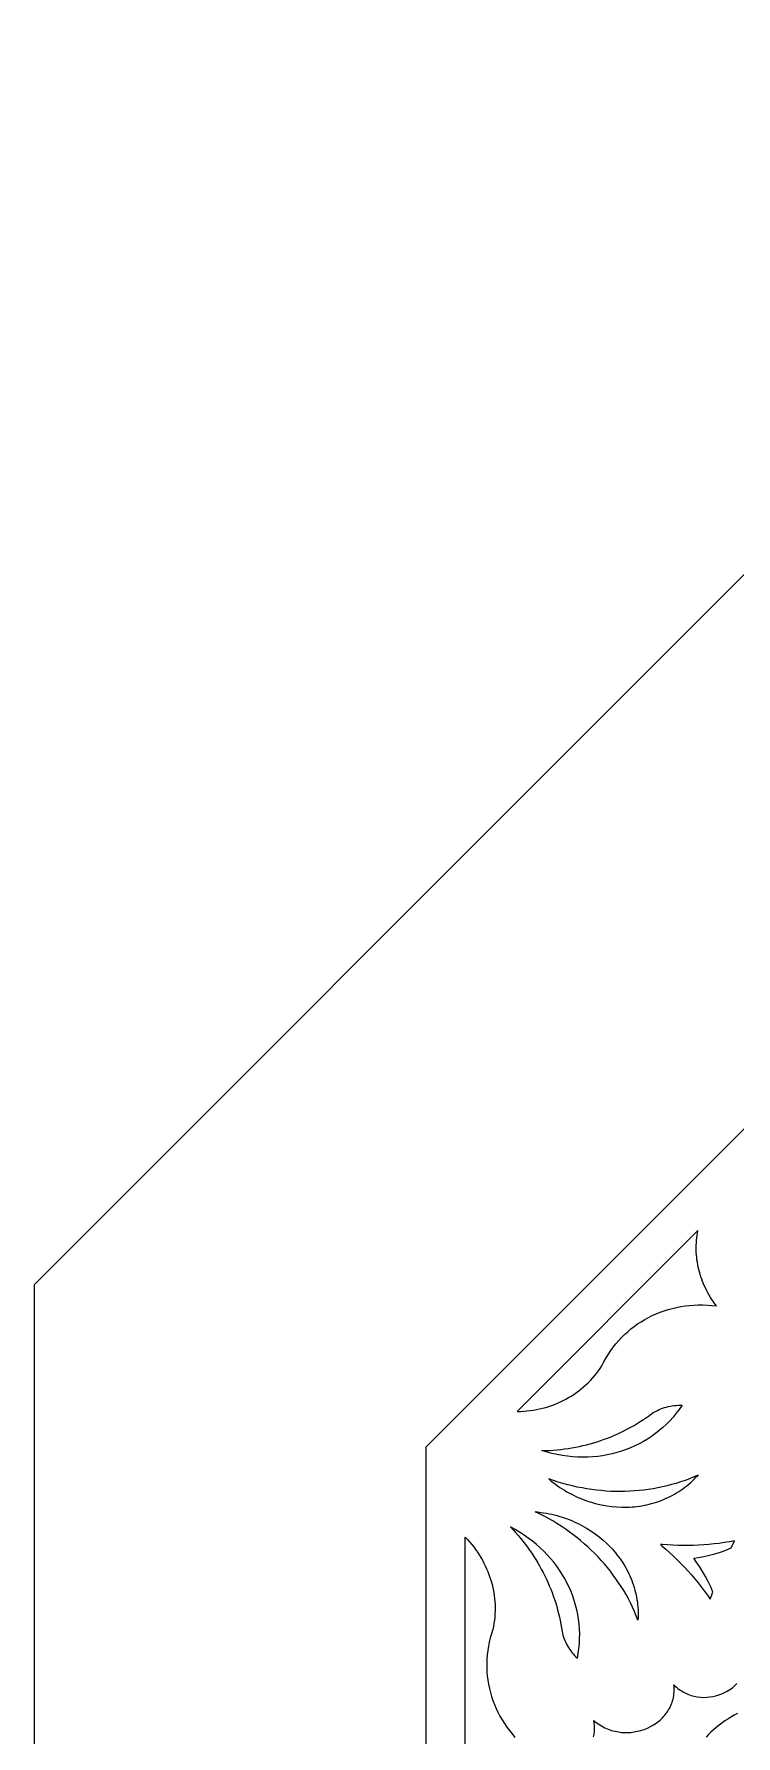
# Model space of a CAD drawing. Extents: x -3069 to -2029, y 258 to 1298.
# Drawn here: x -3069.2 to -2979.6, y 935.6 to 1152.6 of the extents above; entities that cross this region are included whole.
import ezdxf

# ---------------------------------------------------------------- set-up
doc = ezdxf.new("R2010")
doc.units = 0
doc.layers.add('LAYER_1', color=18, linetype='CONTINUOUS')
doc.layers.add('LAYER_2', color=174, linetype='CONTINUOUS')

msp = doc.modelspace()

# ---------------------------------------------------------------- linework, layer by layer
at = {"layer": 'LAYER_1'}
for points in [[(-2333.8, 257.75), (-2029.19, 562.36), (-2029.19, 993.14), (-2333.8, 1297.75), (-2764.58, 1297.75), (-3069.19, 993.14), (-3069.19, 562.36), (-2764.58, 257.75)], [(-2984.49, 1000.05), (-3007.54, 976.99), (-3007.13, 977), (-3006.71, 977.03), (-3006.3, 977.06), (-3005.89, 977.11), (-3005.49, 977.17), (-3005.09, 977.24), (-3004.69, 977.32), (-3004.3, 977.41), (-3003.91, 977.52), (-3003.53, 977.64), (-3003.15, 977.76), (-3002.77, 977.9), (-3002.41, 978.05), (-3002.04, 978.21), (-3001.69, 978.38), (-3001.34, 978.56), (-3000.99, 978.76), (-3000.66, 978.96), (-3000.32, 979.17), (-3000, 979.4), (-2999.68, 979.63), (-2999.37, 979.87), (-2999.07, 980.13), (-2998.78, 980.39), (-2998.49, 980.66), (-2998.21, 980.94), (-2997.94, 981.23), (-2997.68, 981.53), (-2997.43, 981.84), (-2997.19, 982.16), (-2996.95, 982.49), (-2996.73, 982.83), (-2996.48, 983.33), (-2996.21, 983.82), (-2995.92, 984.29), (-2995.61, 984.75), (-2995.29, 985.19), (-2994.95, 985.61), (-2994.6, 986.03), (-2994.23, 986.42), (-2993.85, 986.8), (-2993.45, 987.16), (-2993.04, 987.51), (-2992.62, 987.84), (-2992.18, 988.15), (-2991.73, 988.44), (-2991.27, 988.72), (-2990.8, 988.97), (-2990.31, 989.21), (-2989.82, 989.44), (-2989.32, 989.64), (-2988.81, 989.82), (-2988.29, 989.99), (-2987.76, 990.13), (-2987.22, 990.26), (-2986.68, 990.36), (-2986.12, 990.45), (-2985.57, 990.51), (-2985, 990.55), (-2984.44, 990.58), (-2983.86, 990.58), (-2983.29, 990.56), (-2982.7, 990.51), (-2982.12, 990.45), (-2982.32, 990.72), (-2982.51, 990.99), (-2982.7, 991.26), (-2982.88, 991.54), (-2983.04, 991.82), (-2983.21, 992.1), (-2983.36, 992.39), (-2983.5, 992.68), (-2983.64, 992.98), (-2983.77, 993.27), (-2983.89, 993.57), (-2984.01, 993.87), (-2984.11, 994.17), (-2984.21, 994.48), (-2984.29, 994.78), (-2984.37, 995.09), (-2984.45, 995.4), (-2984.51, 995.71), (-2984.56, 996.02), (-2984.61, 996.33), (-2984.65, 996.64), (-2984.68, 996.95), (-2984.7, 997.26), (-2984.71, 997.58), (-2984.71, 997.89), (-2984.71, 998.2), (-2984.69, 998.51), (-2984.67, 998.82), (-2984.64, 999.13), (-2984.6, 999.44), (-2984.55, 999.74)], [(-3004.39, 972), (-3003.9, 972.01), (-3003.42, 972.03), (-3002.93, 972.07), (-3002.45, 972.11), (-3001.98, 972.16), (-3001.5, 972.22), (-3001.03, 972.29), (-3000.56, 972.36), (-3000.09, 972.45), (-2999.62, 972.54), (-2999.16, 972.65), (-2998.7, 972.76), (-2998.24, 972.88), (-2997.79, 973.01), (-2997.34, 973.14), (-2996.89, 973.29), (-2996.45, 973.45), (-2996.01, 973.61), (-2995.58, 973.78), (-2995.14, 973.96), (-2994.72, 974.15), (-2994.29, 974.34), (-2993.87, 974.55), (-2993.46, 974.76), (-2993.05, 974.98), (-2992.64, 975.21), (-2992.24, 975.45), (-2991.85, 975.7), (-2991.45, 975.95), (-2991.07, 976.21), (-2990.69, 976.48), (-2990.31, 976.76), (-2990.1, 976.89), (-2989.89, 977.01), (-2989.67, 977.13), (-2989.45, 977.23), (-2989.22, 977.33), (-2988.99, 977.42), (-2988.75, 977.49), (-2988.51, 977.56), (-2988.27, 977.62), (-2988.03, 977.68), (-2987.78, 977.72), (-2987.53, 977.75), (-2987.28, 977.77), (-2987.02, 977.79), (-2986.77, 977.79), (-2986.51, 977.79), (-2986.87, 977.26), (-2987.25, 976.76), (-2987.65, 976.28), (-2988.07, 975.81), (-2988.5, 975.37), (-2988.95, 974.95), (-2989.42, 974.55), (-2989.9, 974.17), (-2990.4, 973.81), (-2990.91, 973.48), (-2991.44, 973.16), (-2991.98, 972.87), (-2992.53, 972.6), (-2993.09, 972.35), (-2993.66, 972.13), (-2994.24, 971.93), (-2994.84, 971.75), (-2995.44, 971.59), (-2996.05, 971.46), (-2996.66, 971.35), (-2997.28, 971.27), (-2997.91, 971.21), (-2998.55, 971.18), (-2999.19, 971.17), (-2999.83, 971.18), (-3000.48, 971.22), (-3001.13, 971.28), (-3001.78, 971.38), (-3002.43, 971.49), (-3003.08, 971.63), (-3003.74, 971.8)], [(-3003.53, 968.39), (-3003.25, 968.16), (-3002.96, 967.94), (-3002.68, 967.72), (-3002.39, 967.52), (-3002.09, 967.32), (-3001.8, 967.12), (-3001.5, 966.94), (-3001.2, 966.76), (-3000.89, 966.59), (-3000.59, 966.43), (-3000.28, 966.28), (-2999.97, 966.13), (-2999.65, 965.99), (-2999.34, 965.86), (-2999.02, 965.74), (-2998.71, 965.62), (-2998.39, 965.51), (-2998.07, 965.41), (-2997.75, 965.32), (-2997.43, 965.23), (-2996.78, 965.08), (-2996.13, 964.97), (-2995.48, 964.88), (-2994.83, 964.82), (-2994.19, 964.79), (-2993.86, 964.79), (-2993.54, 964.79), (-2993.22, 964.8), (-2992.9, 964.82), (-2992.58, 964.85), (-2992.27, 964.88), (-2991.95, 964.93), (-2991.63, 964.98), (-2991.32, 965.03), (-2991.01, 965.1), (-2990.7, 965.17), (-2990.4, 965.25), (-2990.09, 965.34), (-2989.79, 965.43), (-2989.49, 965.53), (-2989.19, 965.64), (-2988.9, 965.76), (-2988.61, 965.88), (-2988.32, 966.01), (-2988.04, 966.15), (-2987.76, 966.3), (-2987.48, 966.45), (-2987.21, 966.61), (-2986.94, 966.78), (-2986.67, 966.96), (-2986.41, 967.14), (-2986.15, 967.33), (-2985.9, 967.53), (-2985.65, 967.74), (-2985.41, 967.95), (-2985.17, 968.17), (-2984.93, 968.4), (-2984.7, 968.64), (-2984.48, 968.88), (-2985.03, 968.64), (-2985.58, 968.42), (-2986.14, 968.21), (-2986.71, 968.01), (-2987.28, 967.83), (-2987.85, 967.67), (-2988.43, 967.52), (-2989.01, 967.38), (-2989.6, 967.26), (-2990.19, 967.15), (-2990.78, 967.05), (-2991.38, 966.97), (-2991.97, 966.91), (-2992.57, 966.86), (-2993.18, 966.82), (-2993.78, 966.8), (-2994.39, 966.79), (-2995, 966.79), (-2995.61, 966.81), (-2996.22, 966.85), (-2996.83, 966.9), (-2997.44, 966.96), (-2998.05, 967.04), (-2998.67, 967.13), (-2999.28, 967.24), (-2999.89, 967.36), (-3000.5, 967.5), (-3001.11, 967.65), (-3001.72, 967.81), (-3002.32, 967.99), (-3002.93, 968.18)], [(-3005.26, 964.21), (-3004.9, 964.18), (-3004.54, 964.13), (-3004.19, 964.08), (-3003.83, 964.02), (-3003.49, 963.96), (-3003.14, 963.88), (-3002.8, 963.8), (-3002.46, 963.71), (-3002.13, 963.62), (-3001.79, 963.52), (-3001.47, 963.41), (-3001.14, 963.29), (-3000.83, 963.17), (-3000.51, 963.04), (-3000.2, 962.9), (-2999.89, 962.76), (-2999.59, 962.61), (-2999.29, 962.46), (-2999, 962.29), (-2998.71, 962.13), (-2998.15, 961.78), (-2997.61, 961.4), (-2997.09, 961.01), (-2996.59, 960.59), (-2996.11, 960.15), (-2995.88, 959.93), (-2995.65, 959.7), (-2995.44, 959.46), (-2995.22, 959.22), (-2995.02, 958.98), (-2994.82, 958.73), (-2994.62, 958.47), (-2994.43, 958.22), (-2994.25, 957.95), (-2994.08, 957.69), (-2993.91, 957.42), (-2993.75, 957.15), (-2993.6, 956.87), (-2993.45, 956.59), (-2993.31, 956.31), (-2993.18, 956.02), (-2993.05, 955.73), (-2992.94, 955.44), (-2992.83, 955.14), (-2992.72, 954.84), (-2992.63, 954.54), (-2992.54, 954.23), (-2992.46, 953.93), (-2992.39, 953.62), (-2992.33, 953.3), (-2992.27, 952.99), (-2992.22, 952.67), (-2992.19, 952.35), (-2992.16, 952.03), (-2992.13, 951.71), (-2992.12, 951.38), (-2992.12, 951.06), (-2992.12, 950.73), (-2992.14, 950.4), (-2992.36, 950.95), (-2992.59, 951.5), (-2992.84, 952.05), (-2993.1, 952.58), (-2993.37, 953.11), (-2993.66, 953.64), (-2993.96, 954.15), (-2994.28, 954.66), (-2994.61, 955.16), (-2994.95, 955.66), (-2995.3, 956.14), (-2995.66, 956.62), (-2996.04, 957.09), (-2996.43, 957.55), (-2996.83, 958), (-2997.24, 958.45), (-2997.66, 958.88), (-2998.1, 959.31), (-2998.54, 959.73), (-2999, 960.13), (-2999.47, 960.53), (-2999.95, 960.92), (-3000.43, 961.3), (-3000.93, 961.66), (-3001.44, 962.02), (-3001.96, 962.37), (-3002.48, 962.7), (-3003.02, 963.03), (-3003.57, 963.34), (-3004.12, 963.64), (-3004.69, 963.93)], [(-3008.42, 962.27), (-3008.08, 961.91), (-3007.76, 961.56), (-3007.44, 961.19), (-3007.13, 960.82), (-3006.83, 960.45), (-3006.53, 960.07), (-3006.25, 959.69), (-3005.97, 959.3), (-3005.7, 958.91), (-3005.43, 958.51), (-3005.18, 958.11), (-3004.93, 957.71), (-3004.7, 957.3), (-3004.47, 956.89), (-3004.25, 956.47), (-3004.03, 956.05), (-3003.83, 955.63), (-3003.63, 955.21), (-3003.45, 954.78), (-3003.27, 954.34), (-3003.1, 953.91), (-3002.94, 953.47), (-3002.79, 953.03), (-3002.64, 952.59), (-3002.51, 952.14), (-3002.39, 951.69), (-3002.27, 951.24), (-3002.16, 950.78), (-3002.07, 950.33), (-3001.98, 949.87), (-3001.9, 949.41), (-3001.83, 948.95), (-3001.77, 948.71), (-3001.71, 948.47), (-3001.64, 948.23), (-3001.55, 948), (-3001.46, 947.77), (-3001.36, 947.55), (-3001.25, 947.33), (-3001.13, 947.11), (-3001, 946.89), (-3000.86, 946.68), (-3000.72, 946.48), (-3000.56, 946.28), (-3000.4, 946.08), (-3000.23, 945.89), (-3000.05, 945.71), (-2999.87, 945.53), (-2999.75, 946.16), (-2999.67, 946.78), (-2999.61, 947.41), (-2999.58, 948.03), (-2999.57, 948.65), (-2999.59, 949.27), (-2999.64, 949.88), (-2999.71, 950.49), (-2999.81, 951.09), (-2999.94, 951.69), (-3000.09, 952.29), (-3000.26, 952.87), (-3000.46, 953.45), (-3000.68, 954.03), (-3000.93, 954.59), (-3001.2, 955.15), (-3001.49, 955.69), (-3001.8, 956.22), (-3002.14, 956.75), (-3002.5, 957.26), (-3002.88, 957.76), (-3003.28, 958.25), (-3003.71, 958.72), (-3004.15, 959.18), (-3004.62, 959.62), (-3005.1, 960.05), (-3005.61, 960.47), (-3006.13, 960.86), (-3006.67, 961.24), (-3007.24, 961.6), (-3007.82, 961.95)], [(-2989.28, 960.04), (-2989.08, 959.87), (-2988.58, 959.44), (-2988.08, 958.99), (-2987.6, 958.54), (-2987.12, 958.08), (-2986.66, 957.62), (-2986.2, 957.14), (-2985.76, 956.66), (-2985.32, 956.16), (-2984.89, 955.66), (-2984.48, 955.15), (-2984.07, 954.64), (-2983.68, 954.12), (-2983.29, 953.59), (-2982.92, 953.05), (-2982.57, 953.96), (-2982.86, 954.64), (-2983.18, 955.3), (-2983.52, 955.96), (-2983.89, 956.6), (-2984.28, 957.22), (-2984.7, 957.84), (-2985.02, 958.28), (-2984.48, 958.36), (-2983.75, 958.5), (-2983.03, 958.66), (-2982.32, 958.85), (-2981.62, 959.07), (-2980.92, 959.32), (-2980.23, 959.6), (-2979.84, 960.49), (-2980.48, 960.37), (-2981.13, 960.27), (-2981.78, 960.18), (-2982.43, 960.1), (-2983.08, 960.03), (-2983.74, 959.98), (-2984.39, 959.94), (-2985.05, 959.92), (-2985.71, 959.9), (-2986.37, 959.9), (-2987.03, 959.91), (-2987.69, 959.93), (-2988.36, 959.97), (-2989.02, 960.02)]]:
    msp.add_lwpolyline(points, close=True, dxfattribs=at)
for points in [[(-3014.18, 928.36), (-3014.18, 960.97), (-3013.89, 960.66), (-3013.62, 960.36), (-3013.35, 960.04), (-3013.1, 959.72), (-3012.85, 959.39), (-3012.62, 959.06), (-3012.4, 958.72), (-3012.18, 958.37), (-3011.98, 958.03), (-3011.8, 957.67), (-3011.62, 957.31), (-3011.45, 956.95), (-3011.3, 956.59), (-3011.15, 956.22), (-3011.02, 955.84), (-3010.9, 955.47), (-3010.8, 955.09), (-3010.7, 954.71), (-3010.62, 954.32), (-3010.55, 953.93), (-3010.49, 953.54), (-3010.44, 953.15), (-3010.41, 952.76), (-3010.38, 952.37), (-3010.37, 951.97), (-3010.38, 951.58), (-3010.39, 951.18), (-3010.42, 950.78), (-3010.46, 950.38), (-3010.51, 949.99), (-3010.58, 949.59), (-3010.66, 949.19), (-3010.84, 948.66), (-3010.99, 948.13), (-3011.12, 947.59), (-3011.23, 947.05), (-3011.31, 946.51), (-3011.37, 945.97), (-3011.42, 945.43), (-3011.43, 944.89), (-3011.43, 944.35), (-3011.41, 943.81), (-3011.36, 943.28), (-3011.29, 942.75), (-3011.2, 942.22), (-3011.09, 941.69), (-3010.96, 941.17), (-3010.81, 940.65), (-3010.64, 940.14), (-3010.45, 939.64), (-3010.24, 939.14), (-3010, 938.65), (-3009.75, 938.16), (-3009.48, 937.69), (-3009.19, 937.22), (-3008.88, 936.76), (-3008.55, 936.31), (-3008.2, 935.87), (-3007.83, 935.44)], [(-2997.8, 935.5), (-2997.73, 935.85), (-2997.69, 936.19), (-2997.67, 936.54), (-2997.69, 936.9), (-2997.73, 937.25), (-2997.79, 937.61), (-2997.6, 937.44), (-2997.4, 937.29), (-2997.21, 937.15), (-2997, 937.02), (-2996.8, 936.89), (-2996.59, 936.78), (-2996.38, 936.67), (-2996.16, 936.57), (-2995.95, 936.48), (-2995.73, 936.4), (-2995.51, 936.33), (-2995.29, 936.27), (-2995.07, 936.21), (-2994.85, 936.17), (-2994.63, 936.13), (-2994.4, 936.1), (-2994.18, 936.07), (-2993.95, 936.06), (-2993.73, 936.05), (-2993.51, 936.05), (-2993.06, 936.08), (-2992.62, 936.13), (-2992.19, 936.21), (-2991.76, 936.32), (-2991.35, 936.46), (-2990.94, 936.62), (-2990.55, 936.81), (-2990.18, 937.02), (-2989.82, 937.26), (-2989.65, 937.38), (-2989.48, 937.52), (-2989.32, 937.65), (-2989.16, 937.8), (-2989.01, 937.95), (-2988.87, 938.1), (-2988.73, 938.26), (-2988.6, 938.42), (-2988.47, 938.59), (-2988.35, 938.77), (-2988.24, 938.94), (-2988.13, 939.13), (-2988.04, 939.32), (-2987.95, 939.51), (-2987.87, 939.7), (-2987.79, 939.9), (-2987.73, 940.11), (-2987.67, 940.32), (-2987.62, 940.53), (-2987.58, 940.75), (-2987.55, 940.97), (-2987.54, 941.19), (-2987.53, 941.42), (-2987.52, 941.65), (-2987.53, 941.88), (-2987.56, 942.12), (-2987.39, 941.96), (-2987.22, 941.82), (-2987.05, 941.68), (-2986.87, 941.55), (-2986.69, 941.42), (-2986.51, 941.31), (-2986.33, 941.2), (-2986.14, 941.1), (-2985.95, 941.02), (-2985.76, 940.93), (-2985.56, 940.86), (-2985.37, 940.79), (-2985.17, 940.74), (-2984.97, 940.69), (-2984.57, 940.61), (-2984.17, 940.56), (-2983.77, 940.54), (-2983.37, 940.55), (-2982.97, 940.59), (-2982.58, 940.65), (-2982.19, 940.74), (-2981.81, 940.85), (-2981.44, 940.99), (-2981.08, 941.15), (-2980.74, 941.34), (-2980.41, 941.54), (-2980.1, 941.77), (-2979.81, 942.02), (-2979.54, 942.29)], [(-2979.46, 938.48), (-2979.88, 938.26), (-2980.28, 938.03), (-2980.68, 937.78), (-2981.07, 937.53), (-2981.44, 937.26), (-2981.8, 936.99), (-2982.16, 936.7), (-2982.5, 936.41), (-2982.83, 936.11), (-2983.14, 935.8), (-2983.45, 935.48)]]:
    msp.add_lwpolyline(points, dxfattribs=at)
at = {"layer": 'LAYER_2'}
msp.add_lwpolyline([(-2354.51, 307.75), (-2079.19, 583.07), (-2079.19, 972.43), (-2354.51, 1247.75), (-2743.87, 1247.75), (-3019.19, 972.43), (-3019.19, 583.07), (-2743.87, 307.75)], close=True, dxfattribs=at)

doc.saveas('drawing.dxf')
